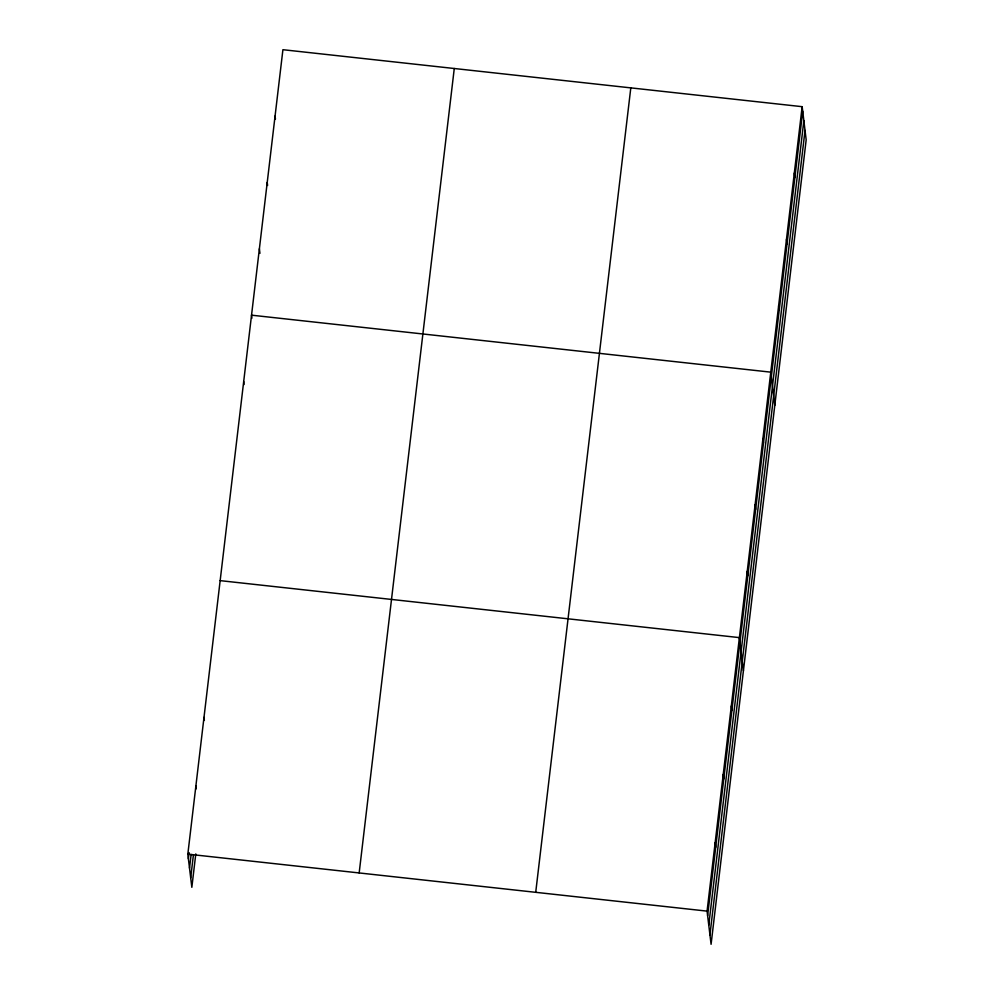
<?xml version="1.0" encoding="UTF-8"?>
<svg xmlns="http://www.w3.org/2000/svg" width="994" height="994" viewBox="0 0 994 994"><rect width="100%" height="100%" fill="white"/><g stroke="black" fill="none" stroke-linecap="round" stroke-linejoin="round"><path stroke-width="1.49" d="M195.793 853.896L191.842 887.319L187.829 854.144L282.917 49.7L802.158 106.681L806.171 139.856L711.083 944.3L707.069 911.125L802.158 106.681M188.375 858.692L189.096 852.616M189.519 868.135L191.134 854.467M190.699 877.876L193.395 855.076M359.169 872.943L454.27 68.499M535.716 892.326L630.805 87.882M707.616 915.673L802.717 111.229M708.759 925.116L803.86 120.672M709.94 934.857L805.028 130.413M220.159 580.633L739.399 637.614L743.413 670.788M187.829 854.144L707.069 911.125M794.318 173.043L794.865 177.591M786.478 239.417L787.024 243.965M778.625 305.779L779.172 310.327M774.798 405.316L770.785 372.154L251.532 315.173L251.904 318.192M762.932 438.516L763.491 443.063M755.092 504.877L755.639 509.425M747.252 571.252L747.799 575.799M731.323 705.989L731.87 710.536M723.234 774.376L723.781 778.911M715.158 842.75L715.705 847.298M275.065 116.062L275.437 119.094M267.224 182.436L267.597 185.468M259.384 248.798L259.931 253.346M243.692 381.534L244.052 384.566M203.994 717.395L204.354 720.426M195.905 785.769L196.278 788.801"/></g></svg>
